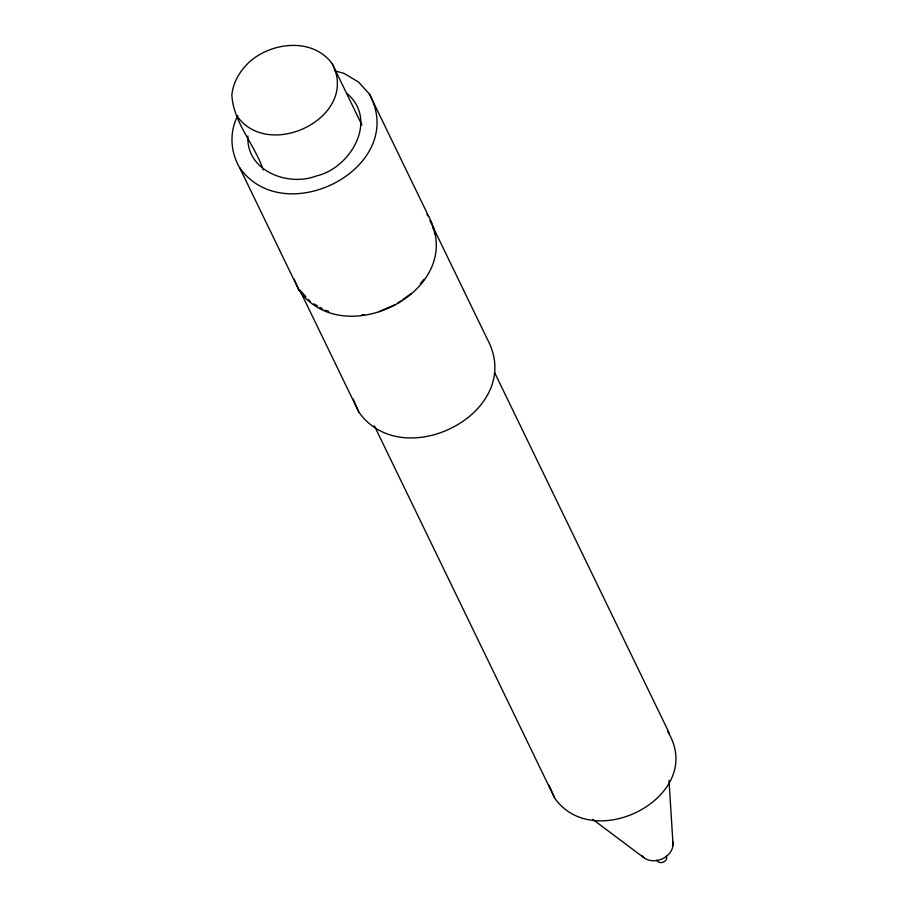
<?xml version="1.0" encoding="UTF-8"?>
<svg xmlns="http://www.w3.org/2000/svg" width="908" height="908" viewBox="0 0 908 908"><rect width="100%" height="100%" fill="white"/><g stroke="black" fill="none" stroke-linecap="round" stroke-linejoin="round"><path stroke-width="1.36" d="M669.003 780.312L673.055 845.064C671.614 858.015 654.157 865.358 643.772 857.617L592.822 819.425M237.851 115.509C229.236 131.694 230.337 152.033 239.655 167.719L298.936 290.117C343.882 353.916 468.108 289.663 428.712 216.467L369.442 94.08L358.546 82.026L343.996 73.366L334.757 70.835M420.415 283.523L424.195 279.289M397.556 303.295L400.871 300.934M403.084 299.356L410.825 293.84M378.818 311.694L395.196 304.634M361.498 315.11L364.165 314.588M324.746 310.218L328.662 311.296M313.941 303.794L317.539 305.939M319.945 307.369L322.34 308.799M361.895 125.009L332.249 63.81C312.84 37.217 271.662 41.916 249.246 62.096C239.984 70.847 233.129 82.185 231.846 95.045C233.379 122.535 254.671 144.508 263.263 169.944M347.026 93.513C378.704 120.299 350.488 168.309 316.132 176.038C287.62 186.878 245.886 170.749 247.895 136.041M426.896 214.458L428.712 216.467M237.328 116.394C269.426 161.533 359.772 116.565 332.249 63.81M239.655 167.719C284.601 231.529 408.827 167.276 369.442 94.08M305.86 296.689L299.572 289.731L358.853 412.119C403.322 475.236 526.322 411.687 487.358 339.24L429.938 220.678M308.55 299.663L310.343 301.66M667.494 731.315C707.548 794.943 594.4 855.075 554.629 797.984L374.368 425.807M642.16 855.824L643.772 857.617M494.678 372.711L669.389 733.414M432.844 227.715L433.911 230.121M666.29 856.13C668.878 861.374 658.867 865.472 656.859 860.058M549.056 785.272L554.629 797.984M353.03 398.85L358.853 412.119M294.124 279.131L298.936 290.117M672.726 841.489L673.055 845.064M434.433 231.336L434.682 233.992"/></g></svg>
